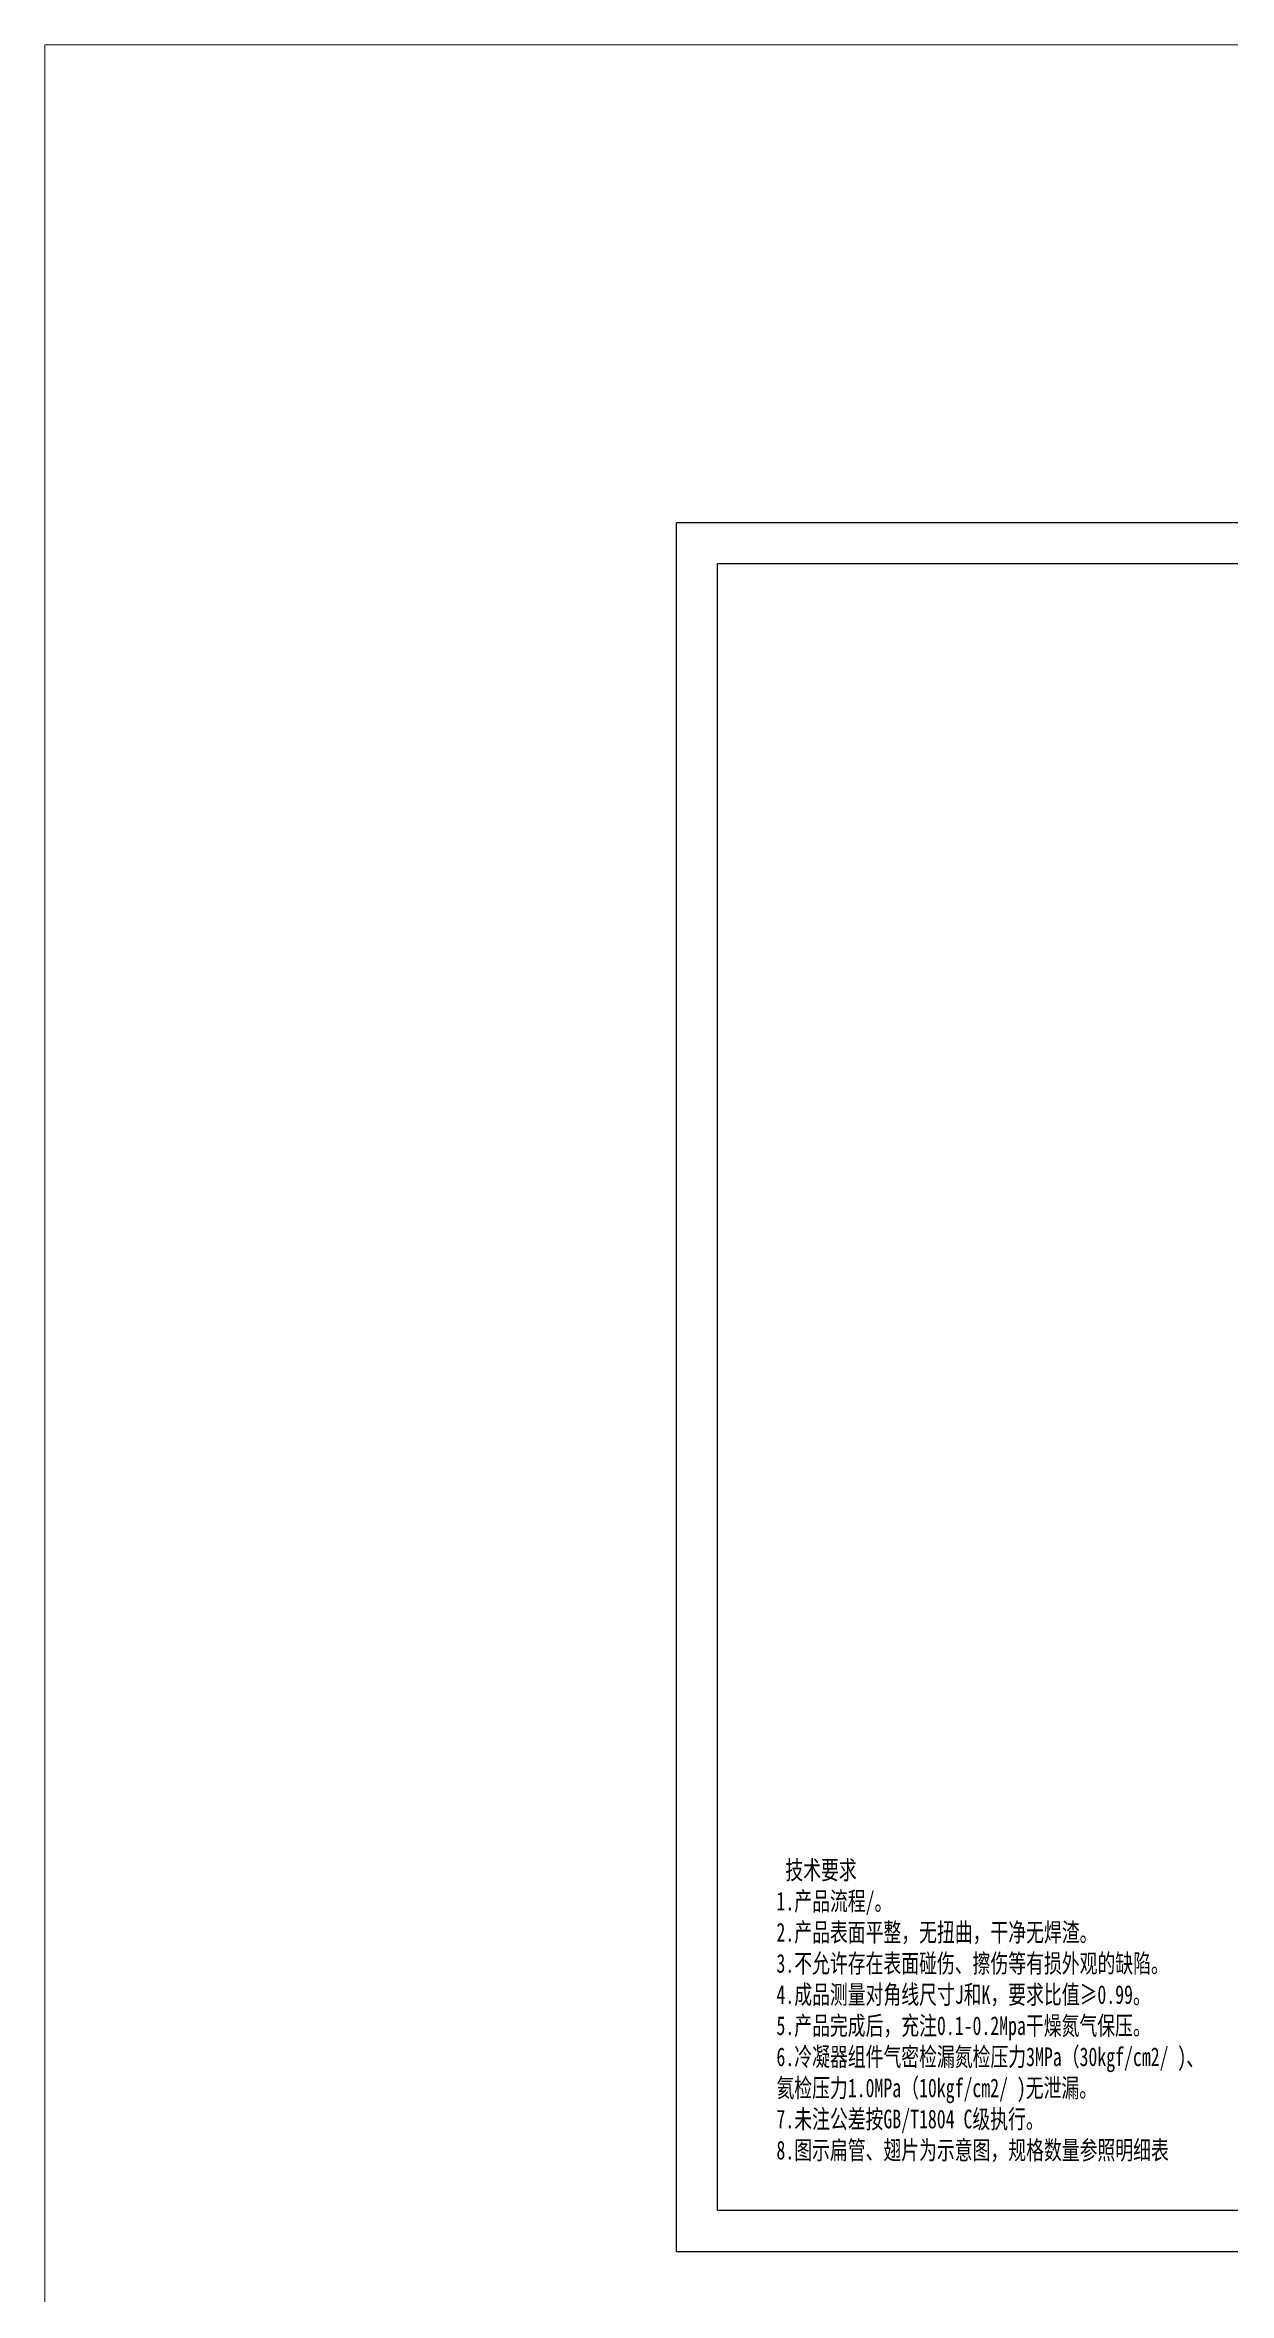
# Model space of a CAD drawing. Header units: millimetres. Extents: x -8604 to -3995, y 3123 to 6155.
# Drawn here: x -8604 to -7742, y 4517 to 6155 of the extents above; entities that cross this region are included whole.
import ezdxf

# ---------------------------------------------------------------- set-up
doc = ezdxf.new("R2010")
doc.units = ezdxf.units.MM
doc.layers.add('2细线层', color=4, linetype='Continuous')
doc.layers.add('图框层', color=7, linetype='Continuous')
doc.layers.add('尺寸标注', color=1, linetype='Continuous', lineweight=15)
doc.styles.add('一比三', font='', dxfattribs={"width": 0.7, "height": 9})
doc.styles.get('一比三').set_extended_font_data('SimSun')

msp = doc.modelspace()

# ---------------------------------------------------------------- linework, layer by layer
at = {"layer": '2细线层'}
for p, q in [((-8144.15, 4546.93), (-8144.15, 5806.93)), ((-6362.15, 5806.93), (-8144.15, 5806.93)), ((-8144.15, 4546.93), (-6362.15, 4546.93))]:
    msp.add_line(p, q, dxfattribs=at)
at = {"layer": '图框层'}
for p, q in [((-8114.15, 4576.93), (-8114.15, 5776.93)), ((-6392.15, 5776.93), (-8114.15, 5776.93)), ((-8114.15, 4576.93), (-6392.15, 4576.93))]:
    msp.add_line(p, q, dxfattribs=at)
at = {"layer": '尺寸标注'}
msp.add_lwpolyline([(-8604.1, 6155.19), (-3995.01, 6155.19), (-3995.01, 3123.12), (-8604.1, 3123.12)], close=True, dxfattribs=at)

# ---------------------------------------------------------------- texts
at = {"layer": '尺寸标注', "insert": (-8071.31, 4831.74), "char_height": 5.832, "width": 441.4141, "attachment_point": 1, "style": '一比三'}
msp.add_mtext('{\\H2.3333x; 技术要求\\P1.产品流程/。\\P2.产品表面平整，无扭曲，干净无焊渣。\\P3.不允许存在表面碰伤、擦伤等有损外观的缺陷。\\P4.成品测量对角线尺寸J和K，要求比值≥0.99。\\P5.产品完成后，充注0.1-0.2Mpa干燥氮气保压。\\P6.冷凝器组件气密检漏氮检压力3MPa（30kgf/cm2/ )、\\P氦检压力1.0MPa（10kgf/cm2/ )无泄漏。\\P7.未注公差按GB/T1804 C级执行。\\P8.图示扁管、翅片为示意图，规格数量参照明细表 } ', dxfattribs=at)

doc.saveas('drawing.dxf')
